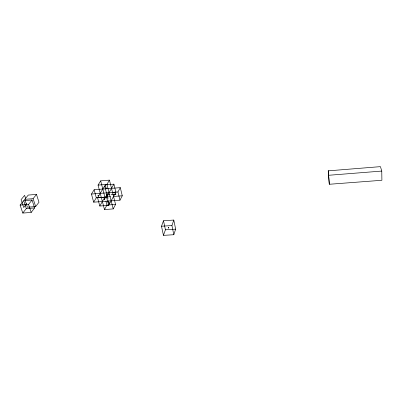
<?xml version="1.0" encoding="UTF-8"?>
<svg xmlns="http://www.w3.org/2000/svg" width="402" height="402" viewBox="0 0 402 402"><rect width="100%" height="100%" fill="white"/><g stroke="black" fill="none" stroke-linecap="round" stroke-linejoin="round"><path stroke-width="0.6" d="M115.897 194.387C115.625 195.598 115.344 193.005 115.856 193.99M107.123 195.196C106.656 196.086 106.736 193.508 107.118 194.804M104.605 199.603C104.128 200.518 104.203 197.9 104.6 199.206M173.82 234.723L175.639 229.15L173.8 220.065L163.508 220.753L161.493 226.225L163.458 235.361L173.82 234.723L171.935 225.547L173.8 220.065M163.458 235.361L165.428 229.798L163.508 220.753M104.997 187.121L104.661 186.709L104.912 186.287M119.972 200.176L122.273 195.784L120.288 187.639L94.143 189.749L91.465 194.055L93.661 202.176L119.972 200.176L117.942 191.955L120.288 187.639M113.198 208.919L115.565 204.452L109.45 180.121L100.676 180.86L98.063 185.086L104.485 209.553L113.198 208.919L106.942 184.352L109.45 180.121M108.666 205.357L115.902 192.181L113.907 184.151L105.299 184.86L97.596 197.784L99.781 206.02L108.666 205.357L106.535 197.091L113.907 184.151M104.485 209.553L106.957 205.095L105.927 201.111M104.43 199.332L108.178 192.774M99.781 206.02L104.892 197.131L100.676 180.86M93.661 202.176L96.289 197.799L94.143 189.749M31.185 212.437L34.617 207.95L32.044 200.015L23.693 200.673L20.1 205.085L22.783 213.06L31.185 212.437L28.552 204.432L32.044 200.015M35.662 206.583L38.984 202.241L36.481 194.407L28.261 195.07L24.788 199.332L27.391 207.211L35.662 206.583L33.11 198.673L36.481 194.407M22.783 213.06L26.316 208.573L34.617 207.95M26.798 203.638L23.723 207.487L21.1 199.623L24.612 195.362L25.713 198.704M98.063 185.086L106.942 184.352M328.248 170.85L380.448 166.639L381.764 171.071L381.9 180.277L329.313 184.272L328.248 170.85L329.313 184.272M24.788 199.332L33.11 198.673M91.465 194.055L117.942 191.955M328.771 175.267L381.764 171.071M112.238 192.473L115.902 192.181M106.952 194.92L109.877 194.694M111.042 194.603L115.721 194.236M96.289 197.799L110.46 196.699M113.555 196.457L122.273 195.784M97.596 197.784L106.535 197.091M20.1 205.085L28.552 204.432M106.957 205.095L115.565 204.452M161.493 226.225L171.935 225.547M165.428 229.798L175.639 229.15M23.693 200.673L26.316 208.573M168.745 227.386C168.192 226.426 168.739 229.452 168.785 227.688M105.299 184.86L106.324 188.86M104.997 187.317L107.987 198.96M108.434 200.688L109.027 202.995M109.203 203.141C108.706 204.327 108.937 201.296 109.203 203.141M98.058 195.332C98.083 197.216 98.802 194.714 98.058 195.332"/></g></svg>
